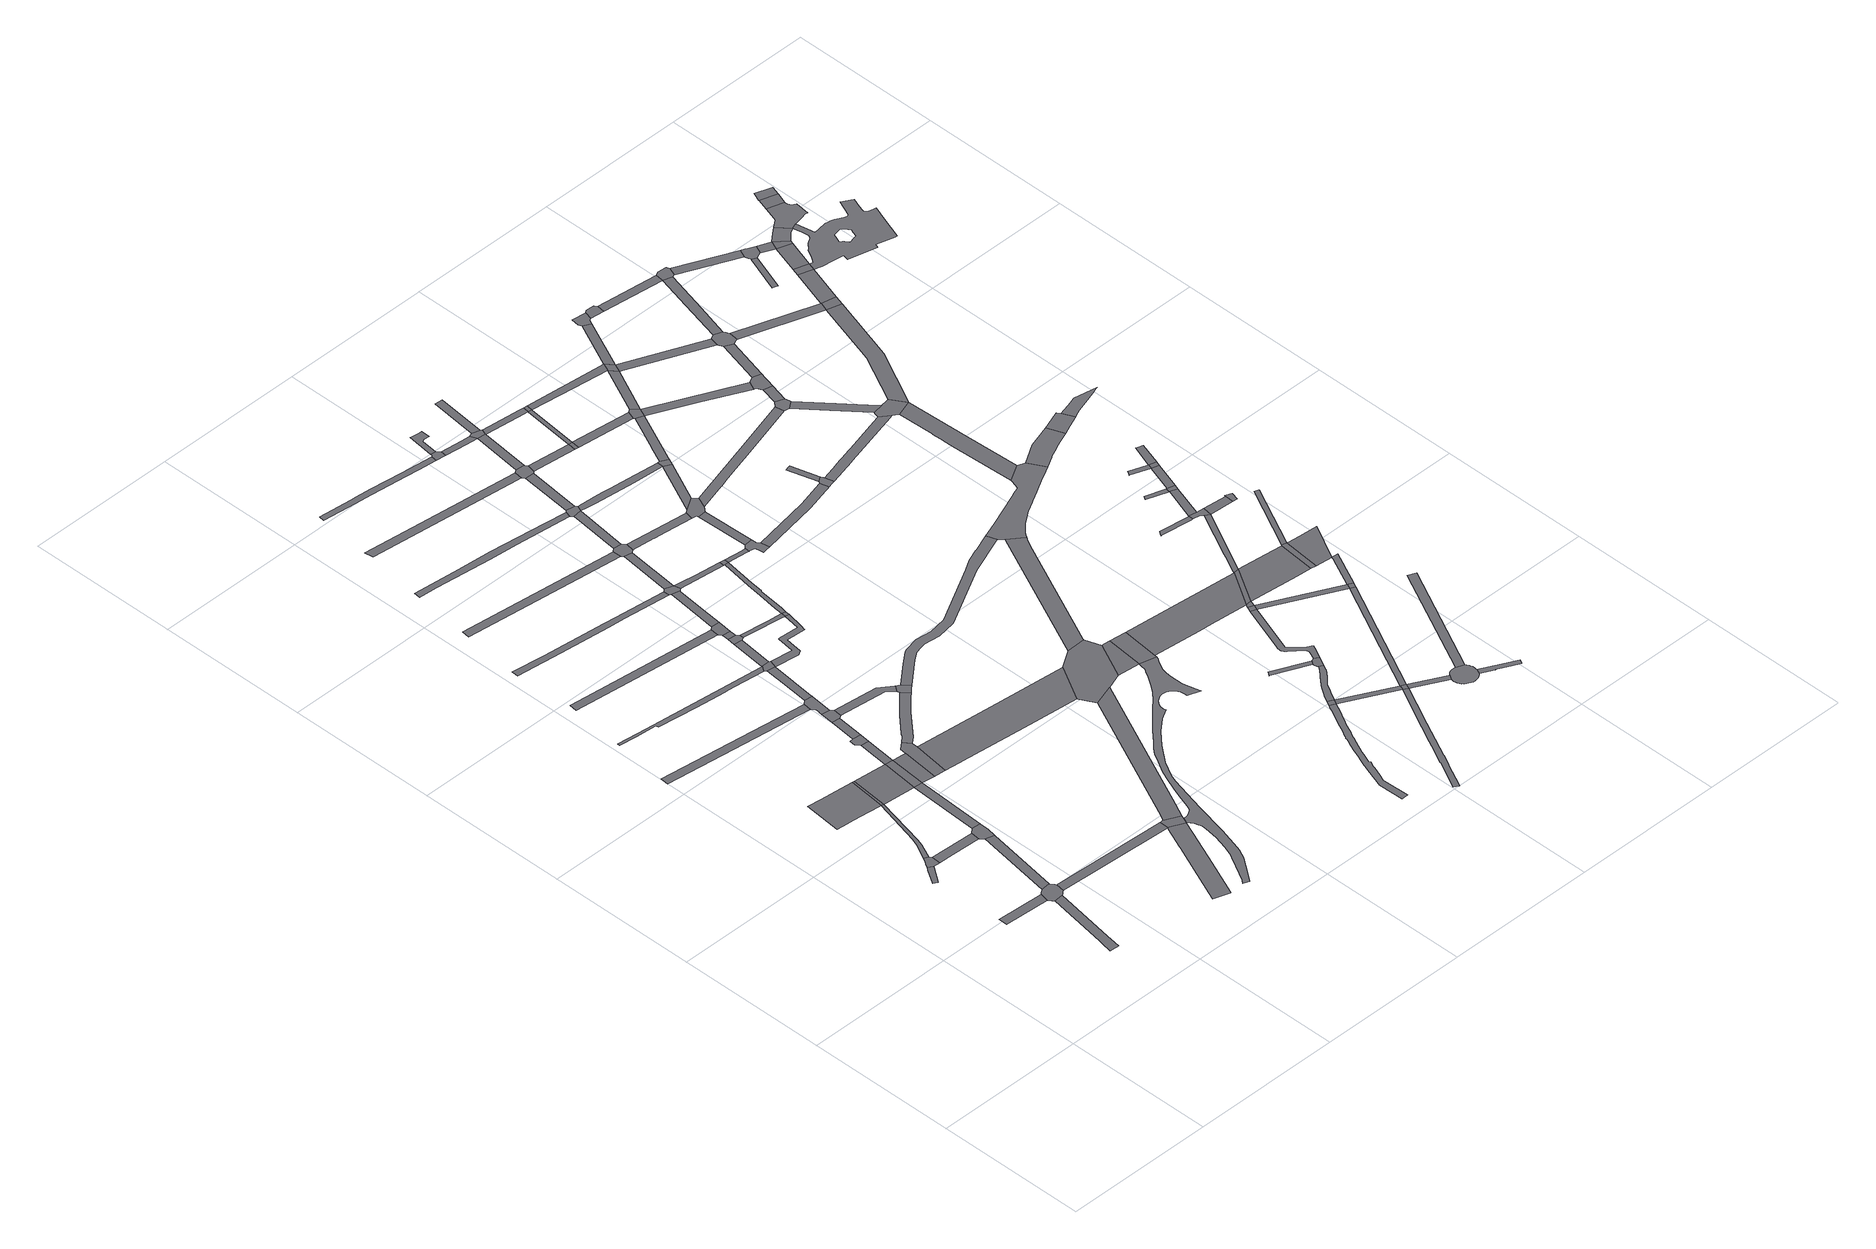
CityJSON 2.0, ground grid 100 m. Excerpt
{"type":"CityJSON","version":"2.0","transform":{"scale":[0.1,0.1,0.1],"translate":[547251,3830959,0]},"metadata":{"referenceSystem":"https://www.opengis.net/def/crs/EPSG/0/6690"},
"CityObjects":{
"road1":{"type":"Road","attributes":{"RoadStructureAttribute.sectionType":"1"},"geometry":[{"type":"MultiSurface","lod":"1","boundaries":[[[0,1,2,3]]]}]},
"road2":{"type":"Road","attributes":{"RoadStructureAttribute.sectionType":"1"},"geometry":[{"type":"MultiSurface","lod":"1","boundaries":[[[4,5,6,7,8,9,10,11]]]}]},
"road3":{"type":"Road","attributes":{"RoadStructureAttribute.sectionType":"1"},"geometry":[{"type":"MultiSurface","lod":"1","boundaries":[[[12,13,14,15,16,17,18,19]]]}]},
"road4":{"type":"Road","geometry":[{"type":"MultiSurface","lod":"1","boundaries":[[[20,21,22,23,24,4,11,25,26,27,28,29]]]}]},
"road5":{"type":"Road","geometry":[{"type":"MultiSurface","lod":"1","boundaries":[[[30,31,32,33,34,35,3,2,36,37,15,14,38,39,40,41]]]}]},
"road6":{"type":"Road","attributes":{"RoadStructureAttribute.sectionType":"1"},"geometry":[{"type":"MultiSurface","lod":"1","boundaries":[[[42,43,44,20,29,45,46,47]]]}]},
"road7":{"type":"Road","attributes":{"RoadStructureAttribute.sectionType":"1"},"geometry":[{"type":"MultiSurface","lod":"1","boundaries":[[[26,25,48,49,50,51]]]}]},
"road8":{"type":"Road","attributes":{"function":"3","RoadStructureAttribute.sectionType":"1"},"geometry":[{"type":"MultiSurface","lod":"1","boundaries":[[[52,53,54,55,56,57,58,59,42,60]]]}]},
"road9":{"type":"Road","attributes":{"RoadStructureAttribute.sectionType":"1"},"geometry":[{"type":"MultiSurface","lod":"1","boundaries":[[[61,33,32,62]]]}]},
"road10":{"type":"Road","geometry":[{"type":"MultiSurface","lod":"1","boundaries":[[[63,64,65,51,50,66,67,61,62,68,69]]]}]},
"road11":{"type":"Road","geometry":[{"type":"MultiSurface","lod":"1","boundaries":[[[60,42,47,70]]]}]},
"road12":{"type":"Road","attributes":{"RoadStructureAttribute.sectionType":"1"},"geometry":[{"type":"MultiSurface","lod":"1","boundaries":[[[71,72,73,74,75,76]]]}]},
"road13":{"type":"Road","attributes":{"function":"3","RoadStructureAttribute.sectionType":"1"},"geometry":[{"type":"MultiSurface","lod":"1","boundaries":[[[70,47,77,78,79]]]}]},
"road14":{"type":"Road","attributes":{"RoadStructureAttribute.sectionType":"1"},"geometry":[{"type":"MultiSurface","lod":"1","boundaries":[[[78,80,63,69,81]]]}]},
"road15":{"type":"Road","attributes":{"RoadStructureAttribute.sectionType":"1"},"geometry":[{"type":"MultiSurface","lod":"1","boundaries":[[[41,40,82,83,84,85,86]]]}]},
"road16":{"type":"Road","attributes":{"RoadStructureAttribute.sectionType":"1"},"geometry":[{"type":"MultiSurface","lod":"1","boundaries":[[[87,88,89,90,91,92,93,94,95,96,97,98,99,100,101,102]]]}]},
"road17":{"type":"Road","geometry":[{"type":"MultiSurface","lod":"1","boundaries":[[[79,78,81,103]]]}]},
"road18":{"type":"Road","attributes":{"function":"3","RoadStructureAttribute.sectionType":"1"},"geometry":[{"type":"MultiSurface","lod":"1","boundaries":[[[104,105,103,81,106,107,108]]]}]},
"road19":{"type":"Road","attributes":{"RoadStructureAttribute.sectionType":"1"},"geometry":[{"type":"MultiSurface","lod":"1","boundaries":[[[109,110,111,79,103,112]]]}]},
"road20":{"type":"Road","attributes":{"RoadStructureAttribute.sectionType":"1"},"geometry":[{"type":"MultiSurface","lod":"1","boundaries":[[[113,114,115,116,117]]]}]},
"road21":{"type":"Road","attributes":{"RoadStructureAttribute.sectionType":"1"},"geometry":[{"type":"MultiSurface","lod":"1","boundaries":[[[85,118,119,120,121,122,123,124,125,126,127,128,129]]]}]},
"road22":{"type":"Road","geometry":[{"type":"MultiSurface","lod":"1","boundaries":[[[130,131,132,109,112,133]]]}]},
"road23":{"type":"Road","geometry":[{"type":"MultiSurface","lod":"1","boundaries":[[[134,135,108,107,136,137,138]]]}]},
"road24":{"type":"Road","attributes":{"RoadStructureAttribute.sectionType":"1"},"geometry":[{"type":"MultiSurface","lod":"1","boundaries":[[[139,140,141,142,130,133,143]]]}]},
"road25":{"type":"Road","attributes":{"RoadStructureAttribute.sectionType":"1"},"geometry":[{"type":"MultiSurface","lod":"1","boundaries":[[[144,145,146,147,148,149,150,151,152,153]]]}]},
"road26":{"type":"Road","geometry":[{"type":"MultiSurface","lod":"1","boundaries":[[[154,139,143,155,156,157]]]}]},
"road27":{"type":"Road","geometry":[{"type":"MultiSurface","lod":"1","boundaries":[[[158,76,75,159,160,161,154,157,162]]]}]},
"road28":{"type":"Road","geometry":[{"type":"MultiSurface","lod":"1","boundaries":[[[163,164,86,85,129,165,166,167]]]}]},
"road29":{"type":"Road","attributes":{"RoadStructureAttribute.sectionType":"1"},"geometry":[{"type":"MultiSurface","lod":"1","boundaries":[[[168,169,170,171,158,162,172,173,174]]]}]},
"road30":{"type":"Road","attributes":{"RoadStructureAttribute.sectionType":"1"},"geometry":[{"type":"MultiSurface","lod":"1","boundaries":[[[175,176,177,178]]]}]},
"road31":{"type":"Road","attributes":{"RoadStructureAttribute.sectionType":"1"},"geometry":[{"type":"MultiSurface","lod":"1","boundaries":[[[179,180,181,182,183,134,138,184,185,186,187,188,189]]]}]},
"road32":{"type":"Road","geometry":[{"type":"MultiSurface","lod":"1","boundaries":[[[190,102,101,191,168,174,192]]]}]},
"road33":{"type":"Road","attributes":{"RoadStructureAttribute.sectionType":"1"},"geometry":[{"type":"MultiSurface","lod":"1","boundaries":[[[193,156,155,194,195,196]]]}]},
"road34":{"type":"Road","attributes":{"RoadStructureAttribute.sectionType":"1"},"geometry":[{"type":"MultiSurface","lod":"1","boundaries":[[[197,198,102,190,199,200]]]}]},
"road35":{"type":"Road","geometry":[{"type":"MultiSurface","lod":"1","boundaries":[[[201,197,200,202,203,204,205,206]]]}]},
"road36":{"type":"Road","attributes":{"RoadStructureAttribute.sectionType":"1"},"geometry":[{"type":"MultiSurface","lod":"1","boundaries":[[[207,208,209,210,211,212,213,214,215,216]]]}]},
"road37":{"type":"Road","attributes":{"RoadStructureAttribute.sectionType":"1"},"geometry":[{"type":"MultiSurface","lod":"1","boundaries":[[[217,201,206,218,219]]]}]},
"road38":{"type":"Road","geometry":[{"type":"MultiSurface","lod":"1","boundaries":[[[220,117,116,217,219,221]]]}]},
"road39":{"type":"Road","geometry":[{"type":"MultiSurface","lod":"1","boundaries":[[[196,195,179,189,222,223,224]]]}]},
"road40":{"type":"Road","attributes":{"function":"3","RoadStructureAttribute.sectionType":"1"},"geometry":[{"type":"MultiSurface","lod":"1","boundaries":[[[225,137,136,226,227,228,229,230]]]}]},
"road41":{"type":"Road","attributes":{"RoadStructureAttribute.sectionType":"1"},"geometry":[{"type":"MultiSurface","lod":"1","boundaries":[[[231,232,233,234,235,236,237,192,174,238,239,240,241,242,243,244,245,246,247]]]}]},
"road42":{"type":"Road","attributes":{"RoadStructureAttribute.sectionType":"1"},"geometry":[{"type":"MultiSurface","lod":"1","boundaries":[[[248,249,250,220,221,251,252,253]]]}]},
"road43":{"type":"Road","attributes":{"RoadStructureAttribute.sectionType":"1"},"geometry":[{"type":"MultiSurface","lod":"1","boundaries":[[[254,255,256,257,167,166]]]}]},
"road44":{"type":"Road","attributes":{"RoadStructureAttribute.sectionType":"1"},"geometry":[{"type":"MultiSurface","lod":"1","boundaries":[[[258,204,203,259,260,231,261]]]}]},
"road45":{"type":"Road","attributes":{"RoadStructureAttribute.sectionType":"1"},"geometry":[{"type":"MultiSurface","lod":"1","boundaries":[[[262,263,264,265,266,267]]]}]},
"road46":{"type":"Road","geometry":[{"type":"MultiSurface","lod":"1","boundaries":[[[268,269,153,152,248,253,270,271,272,273]]]}]},
"road47":{"type":"Road","attributes":{"RoadStructureAttribute.sectionType":"1"},"geometry":[{"type":"MultiSurface","lod":"1","boundaries":[[[274,275,276,277,278,279,280,281,282,283,284,285]]]}]},
"road48":{"type":"Road","attributes":{"RoadStructureAttribute.sectionType":"1"},"geometry":[{"type":"MultiSurface","lod":"1","boundaries":[[[286,287,288,289,290,291,292,293,294,295,296,297,298,299,300,301,302,303,304,305,306,307,308,309,310,311,312,313,314,315,316,317,318,319,320,321,322,323,324,325,326,327,328,329,330,331,332,333,334,335,336,337,338,339,340,341,342,343,344,345,346,347,348,349,350,351,352,353,354,355,356,357,358,359,360,361,362,363,364]]]}]},
"road49":{"type":"Road","attributes":{"RoadStructureAttribute.sectionType":"1"},"geometry":[{"type":"MultiSurface","lod":"1","boundaries":[[[365,268,273,366]]]}]},
"road50":{"type":"Road","geometry":[{"type":"MultiSurface","lod":"1","boundaries":[[[261,231,247,367]]]}]},
"road51":{"type":"Road","geometry":[{"type":"MultiSurface","lod":"1","boundaries":[[[368,178,177,365,366,369,370,371]]]}]},
"road52":{"type":"Road","attributes":{"RoadStructureAttribute.sectionType":"1"},"geometry":[{"type":"MultiSurface","lod":"1","boundaries":[[[372,373,374,273,272,375,376]]]}]},
"road53":{"type":"Road","attributes":{"RoadStructureAttribute.sectionType":"1"},"geometry":[{"type":"MultiSurface","lod":"1","boundaries":[[[377,378,379,380,381,382,383,384,385,261,367]]]}]},
"road54":{"type":"Road","attributes":{"RoadStructureAttribute.sectionType":"1"},"geometry":[{"type":"MultiSurface","lod":"1","boundaries":[[[386,387,368,371]]]}]},
"road55":{"type":"Road","geometry":[{"type":"MultiSurface","lod":"1","boundaries":[[[388,216,215,387,386,389,390]]]}]},
"road56":{"type":"Road","geometry":[{"type":"MultiSurface","lod":"1","boundaries":[[[376,375,382,381,391]]]}]},
"road57":{"type":"Road","geometry":[{"type":"MultiSurface","lod":"1","boundaries":[[[392,393,394,395,285,284,396,397,398,399,400]]]}]},
"road58":{"type":"Road","attributes":{"RoadStructureAttribute.sectionType":"1"},"geometry":[{"type":"MultiSurface","lod":"1","boundaries":[[[401,370,369,402,403,404,405,406,407]]]}]},
"road59":{"type":"Road","attributes":{"RoadStructureAttribute.sectionType":"1"},"geometry":[{"type":"MultiSurface","lod":"1","boundaries":[[[408,388,390,409]]]}]},
"road60":{"type":"Road","attributes":{"RoadStructureAttribute.sectionType":"1"},"geometry":[{"type":"MultiSurface","lod":"1","boundaries":[[[410,391,381,411,412,413]]]}]},
"road61":{"type":"Road","geometry":[{"type":"MultiSurface","lod":"1","boundaries":[[[414,415,416,230,229,256,255,417,418]]]}]},
"road62":{"type":"Road","geometry":[{"type":"MultiSurface","lod":"1","boundaries":[[[419,420,421,422,423,424,425,426,427,428,429,392,400]]]}]},
"road63":{"type":"Road","geometry":[{"type":"MultiSurface","lod":"1","boundaries":[[[430,267,266,408,409,431,432,433]]]}]},
"road64":{"type":"Road","attributes":{"RoadStructureAttribute.sectionType":"1"},"geometry":[{"type":"MultiSurface","lod":"1","boundaries":[[[434,397,396,435,436,437]]]}]},
"road65":{"type":"Road","geometry":[{"type":"MultiSurface","lod":"1","boundaries":[[[438,439,440,441,442,413,412,443,444,445,446,447,448,449,450]]]}]},
"road66":{"type":"Road","attributes":{"RoadStructureAttribute.sectionType":"1"},"geometry":[{"type":"MultiSurface","lod":"1","boundaries":[[[451,452,453,454,455,456,457,458,459,460,461,224,223,462,463,464,465,466,467,468,469,470]]]}]},
"road67":{"type":"Road","attributes":{"RoadStructureAttribute.sectionType":"1"},"geometry":[{"type":"MultiSurface","lod":"1","boundaries":[[[471,472,473,474,475,476,477,478,479,480,481,482,483,484,485,486,487,488,489,490,491,492,493,494,495,496,497,498,499,500,501,502,503,504,505,506,507,508,509,510,511,512,513,514,515,516,517,518,519,520,521,522,523,524,525,526]]]}]},
"road68":{"type":"Road","attributes":{"RoadStructureAttribute.sectionType":"1"},"geometry":[{"type":"MultiSurface","lod":"1","boundaries":[[[436,430,433,527,528]]]}]},
"road69":{"type":"Road","attributes":{"RoadStructureAttribute.sectionType":"1"},"geometry":[{"type":"MultiSurface","lod":"1","boundaries":[[[529,530,441,440]]]}]},
"road70":{"type":"Road","attributes":{"function":"3","RoadStructureAttribute.sectionType":"1"},"geometry":[{"type":"MultiSurface","lod":"1","boundaries":[[[418,417,286,531]]]}]},
"road71":{"type":"Road","attributes":{"RoadStructureAttribute.sectionType":"1"},"geometry":[{"type":"MultiSurface","lod":"1","boundaries":[[[532,533,534,535,536,537,538,389,386,539,540,541,542,543,544,545]]]}]},
"road72":{"type":"Road","geometry":[{"type":"MultiSurface","lod":"1","boundaries":[[[546,437,436,528,547,548]]]}]},
"road73":{"type":"Road","geometry":[{"type":"MultiSurface","lod":"1","boundaries":[[[549,550,407,406,551,530,529,552,553,554,555]]]}]},
"road74":{"type":"Road","attributes":{"RoadStructureAttribute.sectionType":"1"},"geometry":[{"type":"MultiSurface","lod":"1","boundaries":[[[432,431,556,557]]]}]},
"road75":{"type":"Road","attributes":{"RoadStructureAttribute.sectionType":"1"},"geometry":[{"type":"MultiSurface","lod":"1","boundaries":[[[558,546,548,559]]]}]},
"road76":{"type":"Road","geometry":[{"type":"MultiSurface","lod":"1","boundaries":[[[531,286,364,560,561]]]}]},
"road77":{"type":"Road","attributes":{"RoadStructureAttribute.sectionType":"1"},"geometry":[{"type":"MultiSurface","lod":"1","boundaries":[[[544,562,550,549,563]]]}]},
"road78":{"type":"Road","geometry":[{"type":"MultiSurface","lod":"1","boundaries":[[[557,556,564,565]]]}]},
"road79":{"type":"Road","attributes":{"RoadStructureAttribute.sectionType":"1"},"geometry":[{"type":"MultiSurface","lod":"1","boundaries":[[[566,567,547,528,568,569,570,571,572]]]}]},
"road80":{"type":"Road","attributes":{"RoadStructureAttribute.sectionType":"1"},"geometry":[{"type":"MultiSurface","lod":"1","boundaries":[[[573,574,575,576,577,578,579,580,581,582,583,584,585,586,587,588,589,590,591,592,593]]]}]},
"road81":{"type":"Road","geometry":[{"type":"MultiSurface","lod":"1","boundaries":[[[594,595,471,526,596]]]}]},
"road82":{"type":"Road","attributes":{"RoadStructureAttribute.sectionType":"1"},"geometry":[{"type":"MultiSurface","lod":"1","boundaries":[[[597,598,450,449,599,600,601,602]]]}]},
"road83":{"type":"Road","attributes":{"RoadStructureAttribute.sectionType":"1"},"geometry":[{"type":"MultiSurface","lod":"1","boundaries":[[[571,557,565,603]]]}]},
"road84":{"type":"Road","geometry":[{"type":"MultiSurface","lod":"1","boundaries":[[[545,544,563,604,605]]]}]},
"road85":{"type":"Road","attributes":{"RoadStructureAttribute.sectionType":"1"},"geometry":[{"type":"MultiSurface","lod":"1","boundaries":[[[606,607,608,415,414,609,610,611,612,613]]]}]},
"road86":{"type":"Road","attributes":{"RoadStructureAttribute.sectionType":"1"},"geometry":[{"type":"MultiSurface","lod":"1","boundaries":[[[614,615,616,617,618,619,620,621,622,594,596,623,624,625,626,627,628,629,630]]]}]},
"road87":{"type":"Road","geometry":[{"type":"MultiSurface","lod":"1","boundaries":[[[572,571,603,631]]]}]},
"road88":{"type":"Road","attributes":{"RoadStructureAttribute.sectionType":"1"},"geometry":[{"type":"MultiSurface","lod":"1","boundaries":[[[632,633,634,635,636,637]]]}]},
"road89":{"type":"Road","attributes":{"RoadStructureAttribute.sectionType":"1"},"geometry":[{"type":"MultiSurface","lod":"1","boundaries":[[[596,526,573,638]]]}]},
"road90":{"type":"Road","attributes":{"RoadStructureAttribute.sectionType":"1"},"geometry":[{"type":"MultiSurface","lod":"1","boundaries":[[[639,565,564,640,641]]]}]},
"road91":{"type":"Road","attributes":{"RoadStructureAttribute.sectionType":"1"},"geometry":[{"type":"MultiSurface","lod":"1","boundaries":[[[642,643,644,605,604,645,646]]]}]},
"road92":{"type":"Road","geometry":[{"type":"MultiSurface","lod":"1","boundaries":[[[647,648,649,637,636,650,651,614,630,652,653]]]}]},
"road93":{"type":"Road","geometry":[{"type":"MultiSurface","lod":"1","boundaries":[[[638,573,593,654]]]}]},
"road94":{"type":"Road","attributes":{"function":"3","RoadStructureAttribute.sectionType":"1"},"geometry":[{"type":"MultiSurface","lod":"1","boundaries":[[[655,656,561,560,657,658,659,660]]]}]},
"road95":{"type":"Road","attributes":{"RoadStructureAttribute.sectionType":"1"},"geometry":[{"type":"MultiSurface","lod":"1","boundaries":[[[661,662,555,554,663,664,665,666,667,668]]]}]},
"road96":{"type":"Road","geometry":[{"type":"MultiSurface","lod":"1","boundaries":[[[669,670,671,597,602,672,673,674]]]}]},
"road97":{"type":"Road","geometry":[{"type":"MultiSurface","lod":"1","boundaries":[[[675,676,677,678,671,670]]]}]},
"road98":{"type":"Road","attributes":{"RoadStructureAttribute.sectionType":"1"},"geometry":[{"type":"MultiSurface","lod":"1","boundaries":[[[679,680,681,682,683,684,685,686,687,688,689,690,691,692,693,647,653,694,695,696,697,698,699,700]]]}]},
"road99":{"type":"Road","geometry":[{"type":"MultiSurface","lod":"1","boundaries":[[[701,641,640,642,646,702]]]}]},
"road100":{"type":"Road","attributes":{"RoadStructureAttribute.sectionType":"1"},"geometry":[{"type":"MultiSurface","lod":"1","boundaries":[[[703,631,603,704,705,706]]]}]},
"road101":{"type":"Road","attributes":{"RoadStructureAttribute.sectionType":"1"},"geometry":[{"type":"MultiSurface","lod":"1","boundaries":[[[707,654,593,708,709]]]}]},
"road102":{"type":"Road","geometry":[{"type":"MultiSurface","lod":"1","boundaries":[[[710,679,700,711]]]}]},
"road103":{"type":"Road","attributes":{"RoadStructureAttribute.sectionType":"1"},"geometry":[{"type":"MultiSurface","lod":"1","boundaries":[[[705,701,702,712]]]}]},
"road104":{"type":"Road","attributes":{"RoadStructureAttribute.sectionType":"1"},"geometry":[{"type":"MultiSurface","lod":"1","boundaries":[[[713,714,659,710,711]]]}]},
"road105":{"type":"Road","geometry":[{"type":"MultiSurface","lod":"1","boundaries":[[[715,716,717,718,719,720,721,709,708,722,723,724,725,726,727,728,729,730,731,732,733,734,735,736,737,738,739,740,741,742,743,744,745,746,747,748,749]]]}]},
"road106":{"type":"Road","attributes":{"RoadStructureAttribute.sectionType":"1"},"geometry":[{"type":"MultiSurface","lod":"1","boundaries":[[[750,751,638,654,752]]]}]},
"road107":{"type":"Road","geometry":[{"type":"MultiSurface","lod":"1","boundaries":[[[753,660,659,714]]]}]},
"road108":{"type":"Road","attributes":{"RoadStructureAttribute.sectionType":"1"},"geometry":[{"type":"MultiSurface","lod":"1","boundaries":[[[754,702,646,755,756,757]]]}]},
"road109":{"type":"Road","geometry":[{"type":"MultiSurface","lod":"1","boundaries":[[[706,705,712,758]]]}]},
"road110":{"type":"Road","geometry":[{"type":"MultiSurface","lod":"1","boundaries":[[[759,760,761,762,763,764,765,766,767,768,769,451,470,770,606,613,771,772,773,774,775,776,777,778,779,780,781,782,783,784,785,786,787]]]}]},
"road111":{"type":"Road","attributes":{"RoadStructureAttribute.sectionType":"1"},"geometry":[{"type":"MultiSurface","lod":"1","boundaries":[[[788,789,790,791,792,793,794,795,674,673,796,797,798,799,800,801,802]]]}]},
"road112":{"type":"Road","attributes":{"RoadStructureAttribute.sectionType":"1"},"geometry":[{"type":"MultiSurface","lod":"1","boundaries":[[[803,804,805,740,739,806,807,808,809,810,811,812,813,814,815]]]}]},
"road113":{"type":"Road","attributes":{"RoadStructureAttribute.sectionType":"1"},"geometry":[{"type":"MultiSurface","lod":"1","boundaries":[[[711,700,750,816]]]}]},
"road114":{"type":"Road","attributes":{"RoadStructureAttribute.sectionType":"1"},"geometry":[{"type":"MultiSurface","lod":"1","boundaries":[[[817,706,758,818]]]}]},
"road115":{"type":"Road","attributes":{"RoadStructureAttribute.sectionType":"1"},"geometry":[{"type":"MultiSurface","lod":"1","boundaries":[[[819,820,753,714,821,822,823]]]}]},
"road116":{"type":"Road","geometry":[{"type":"MultiSurface","lod":"1","boundaries":[[[824,661,668,825,826,827,828,829]]]}]},
"road117":{"type":"Road","attributes":{"RoadStructureAttribute.sectionType":"1"},"geometry":[{"type":"MultiSurface","lod":"1","boundaries":[[[830,824,829,831]]]}]},
"road118":{"type":"Road","attributes":{"RoadStructureAttribute.sectionType":"1"},"geometry":[{"type":"MultiSurface","lod":"1","boundaries":[[[758,712,832,833]]]}]},
"road119":{"type":"Road","attributes":{"RoadStructureAttribute.sectionType":"1"},"geometry":[{"type":"MultiSurface","lod":"1","boundaries":[[[834,749,748,835]]]}]},
"road120":{"type":"Road","attributes":{"RoadStructureAttribute.sectionType":"1"},"geometry":[{"type":"MultiSurface","lod":"1","boundaries":[[[836,837,838,839,840,660,753,841]]]}]},
"road121":{"type":"Road","geometry":[{"type":"MultiSurface","lod":"1","boundaries":[[[842,757,756,843,830,831,844,845,846]]]}]},
"road122":{"type":"Road","geometry":[{"type":"MultiSurface","lod":"1","boundaries":[[[847,848,849,850,851,852,853]]]}]},
"road123":{"type":"Road","geometry":[{"type":"MultiSurface","lod":"1","boundaries":[[[816,750,752,854]]]}]},
"road124":{"type":"Road","geometry":[{"type":"MultiSurface","lod":"1","boundaries":[[[855,856,817,818,857,858,859]]]}]},
"road125":{"type":"Road","attributes":{"RoadStructureAttribute.sectionType":"1"},"geometry":[{"type":"MultiSurface","lod":"1","boundaries":[[[860,861,826,825,862,863,864]]]}]},
"road126":{"type":"Road","attributes":{"RoadStructureAttribute.sectionType":"1"},"geometry":[{"type":"MultiSurface","lod":"1","boundaries":[[[865,866,867,868,869,870,871,872,873,761,760]]]}]},
"road127":{"type":"Road","geometry":[{"type":"MultiSurface","lod":"1","boundaries":[[[874,823,822,875,876]]]}]},
"road128":{"type":"Road","attributes":{"RoadStructureAttribute.sectionType":"1"},"geometry":[{"type":"MultiSurface","lod":"1","boundaries":[[[877,878,816,854,879,880,881]]]}]},
"road129":{"type":"Road","geometry":[{"type":"MultiSurface","lod":"1","boundaries":[[[882,859,858,883,884,885]]]}]},
"road130":{"type":"Road","attributes":{"RoadStructureAttribute.sectionType":"1"},"geometry":[{"type":"MultiSurface","lod":"1","boundaries":[[[886,842,846,887]]]}]},
"road131":{"type":"Road","geometry":[{"type":"MultiSurface","lod":"1","boundaries":[[[888,889,853,852,890,836,841,891,892]]]}]},
"road132":{"type":"Road","geometry":[{"type":"MultiSurface","lod":"1","boundaries":[[[893,894,864,863,895,788,802,896,868,867]]]}]},
"road133":{"type":"Road","geometry":[{"type":"MultiSurface","lod":"1","boundaries":[[[897,898,899,900,901,902]]]}]},
"road134":{"type":"Road","attributes":{"RoadStructureAttribute.sectionType":"1"},"geometry":[{"type":"MultiSurface","lod":"1","boundaries":[[[903,888,892,904]]]}]},
"road135":{"type":"Road","geometry":[{"type":"MultiSurface","lod":"1","boundaries":[[[905,906,907,876,875,908,909]]]}]},
"road136":{"type":"Road","geometry":[{"type":"MultiSurface","lod":"1","boundaries":[[[910,833,832,886,887,911,912,913,914,915,916,917]]]}]},
"road137":{"type":"Road","attributes":{"RoadStructureAttribute.sectionType":"1"},"geometry":[{"type":"MultiSurface","lod":"1","boundaries":[[[918,919,920,787,786,921,922,923,924,925,926,927]]]}]},
"road138":{"type":"Road","attributes":{"RoadStructureAttribute.sectionType":"1"},"geometry":[{"type":"MultiSurface","lod":"1","boundaries":[[[891,841,928,929]]]}]},
"road139":{"type":"Road","geometry":[{"type":"MultiSurface","lod":"1","boundaries":[[[930,931,902,901,903,904,932]]]}]},
"road140":{"type":"Road","attributes":{"RoadStructureAttribute.sectionType":"1"},"geometry":[{"type":"MultiSurface","lod":"1","boundaries":[[[933,874,876,934,935]]]}]},
"road141":{"type":"Road","geometry":[{"type":"MultiSurface","lod":"1","boundaries":[[[936,937,938,939,940,941]]]}]},
"road142":{"type":"Road","attributes":{"RoadStructureAttribute.sectionType":"1"},"geometry":[{"type":"MultiSurface","lod":"1","boundaries":[[[940,930,932,942]]]}]},
"road143":{"type":"Road","attributes":{"RoadStructureAttribute.sectionType":"1"},"geometry":[{"type":"MultiSurface","lod":"1","boundaries":[[[884,883,943,944]]]}]},
"road144":{"type":"Road","geometry":[{"type":"MultiSurface","lod":"1","boundaries":[[[945,929,928,946,947]]]}]},
"road145":{"type":"Road","geometry":[{"type":"MultiSurface","lod":"1","boundaries":[[[941,940,942,948]]]}]},
"road146":{"type":"Road","attributes":{"RoadStructureAttribute.sectionType":"1"},"geometry":[{"type":"MultiSurface","lod":"1","boundaries":[[[943,949,910,917,950,951]]]}]},
"road147":{"type":"Road","attributes":{"RoadStructureAttribute.sectionType":"1"},"geometry":[{"type":"MultiSurface","lod":"1","boundaries":[[[952,953,954,955,956,941,948]]]}]},
"road148":{"type":"Road","geometry":[{"type":"MultiSurface","lod":"1","boundaries":[[[957,958,959,918,927,960,961,962,963]]]}]},
"road149":{"type":"Road","attributes":{"RoadStructureAttribute.sectionType":"1"},"geometry":[{"type":"MultiSurface","lod":"1","boundaries":[[[964,965,893,867,966,967]]]}]},
"road150":{"type":"Road","attributes":{"RoadStructureAttribute.sectionType":"1"},"geometry":[{"type":"MultiSurface","lod":"1","boundaries":[[[914,913,964,968]]]}]},
"road151":{"type":"Road","geometry":[{"type":"MultiSurface","lod":"1","boundaries":[[[969,944,943,951,970,971,972]]]}]},
"road152":{"type":"Road","attributes":{"RoadStructureAttribute.sectionType":"1"},"geometry":[{"type":"MultiSurface","lod":"1","boundaries":[[[973,974,975,976,963,962,977,978,979,980,981,982,983,984]]]}]},
"road153":{"type":"Road","attributes":{"RoadStructureAttribute.sectionType":"1"},"geometry":[{"type":"MultiSurface","lod":"1","boundaries":[[[971,970,985,986]]]}]},
"road154":{"type":"Road","geometry":[{"type":"MultiSurface","lod":"1","boundaries":[[[968,964,967,987]]]}]},
"road155":{"type":"Road","attributes":{"RoadStructureAttribute.sectionType":"1"},"geometry":[{"type":"MultiSurface","lod":"1","boundaries":[[[988,989,990,991,992]]]}]},
"road156":{"type":"Road","attributes":{"RoadStructureAttribute.sectionType":"1"},"geometry":[{"type":"MultiSurface","lod":"1","boundaries":[[[993,994,968,987,995]]]}]},
"road157":{"type":"Road","geometry":[{"type":"MultiSurface","lod":"1","boundaries":[[[996,997,986,985,998,999,988,992,1000,1001,1002,1003]]]}]},
"road158":{"type":"Road","attributes":{"RoadStructureAttribute.sectionType":"1"},"geometry":[{"type":"MultiSurface","lod":"1","boundaries":[[[1004,993,995,1005]]]}]},
"road159":{"type":"Road","attributes":{"RoadStructureAttribute.sectionType":"1"},"geometry":[{"type":"MultiSurface","lod":"1","boundaries":[[[1003,1002,1006,1007]]]}]},
"road160":{"type":"Road","attributes":{"RoadStructureAttribute.sectionType":"1"},"geometry":[{"type":"MultiSurface","lod":"1","boundaries":[[[1006,1004,1005,1008]]]}]},
"road161":{"type":"Road","geometry":[{"type":"MultiSurface","lod":"1","boundaries":[[[1007,1006,1008,1009]]]}]},
"road162":{"type":"Road","attributes":{"RoadStructureAttribute.sectionType":"1"},"geometry":[{"type":"MultiSurface","lod":"1","boundaries":[[[1010,1011,1012,1007,1009,1013,1014]]]}]},
"road163":{"type":"Road","attributes":{"RoadStructureAttribute.sectionType":"1"},"geometry":[{"type":"MultiSurface","lod":"1","boundaries":[[[1015,1016,1017,1018,1019,1020,1021,1022,1023,1024,1025,1026,1014,1027,1028,1029,1030,1031,1032,1033,1034,1035,1036,995,1037,1038,1039,1040,1041,1042,1043,1044,1045,1046,1047,1048,1049,1050,1051,1052,1053,1054,1055,1056,1057,1058,1059,1060,1061],[1062,1063,1064,1065,1066,1067,1068,1069,1070,1071,1072,1073,1074,1075]]]}]},
"road164":{"type":"Road","geometry":[{"type":"MultiSurface","lod":"1","boundaries":[[[1076,1077,1078,1010,1014,1026,1079,1080,1081,1082,1083,1084,1085,1086,1087,1088,1089,1090,1091,1092,1093,1094,1095]]]}]},
"road165":{"type":"Road","attributes":{"RoadStructureAttribute.sectionType":"1"},"geometry":[{"type":"MultiSurface","lod":"1","boundaries":[[[1096,1076,1095,1097]]]}]},
"road166":{"type":"Road","geometry":[{"type":"MultiSurface","lod":"1","boundaries":[[[1098,1099,1096,1097,1100]]]}]}
},
"vertices":[
[465,1023,0],[461,964,0],[765,947,0],[776,1007,0],
[499,1613,0],[492,1603,0],[486,1594,0],[425,1499,0],[452,1480,0],[524,1581,0],[527,1587,0],[531,1592,0],
[777,470,0],[782,502,0],[852,918,0],[790,912,0],[720,501,0],[715,470,0],[704,402,0],[766,399,0],
[540,1681,0],[533,1668,0],[530,1663,0],[524,1653,0],[507,1627,0],[575,1590,0],[577,1652,0],[574,1658,0],[570,1663,0],[567,1668,0],
[888,1012,0],[879,1024,0],[871,1036,0],[809,1030,0],[798,1022,0],[789,1016,0],[772,937,0],[781,924,0],[863,926,0],[871,932,0],[884,942,0],[895,1001,0],
[696,2158,0],[612,1833,0],[595,1788,0],[612,1766,0],[629,1813,0],[711,2156,0],
[676,1586,0],[678,1586,0],[868,1578,0],[876,1638,0],
[573,2423,0],[498,2430,0],[405,2440,0],[380,2191,0],[459,2183,0],[472,2182,0],[550,2174,0],[683,2160,0],[721,2408,0],
[894,1551,0],[951,1535,0],
[905,1665,0],[895,1655,0],[887,1648,0],[878,1568,0],[883,1563,0],[962,1601,0],[965,1662,0],
[736,2407,0],
[723,3092,0],[722,3092,0],[7,3180,0],[2,3125,0],[998,3004,0],[1006,3057,0],
[726,2154,0],[931,2135,0],[957,2385,0],
[931,2134,0],[990,2130,0],
[1191,926,0],[1192,926,0],[1664,902,0],[1665,902,0],[1668,963,0],
[1061,3446,0],[785,3475,0],[540,3502,0],[250,3534,0],[50,3556,0],[49,3541,0],[163,3526,0],[303,3512,0],[310,3495,0],[573,3462,0],[726,3444,0],[778,3440,0],[801,3437,0],[908,3426,0],[1049,3410,0],[1070,3445,0],
[1011,2379,0],
[1083,2372,0],[1024,2378,0],[1000,2129,0],[1076,2121,0],[1102,2370,0],
[978,2592,0],[965,2465,0],[965,2464,0],[1032,2586,0],
[158,3963,0],[97,3970,0],[92,3918,0],[1089,3805,0],[1095,3859,0],
[1661,893,0],[1595,739,0],[1595,738,0],[1498,509,0],[1484,477,0],[1411,304,0],[1517,269,0],[1518,270,0],[1606,478,0],[1619,510,0],[1729,773,0],[1766,858,0],
[985,2660,0],[961,2659,0],[956,2619,0],[1039,2654,0],
[1151,2449,0],[1107,2411,0],[1153,2113,0],[1184,2362,0],[1187,2401,0],
[1005,2841,0],[1004,2837,0],[1002,2813,0],[986,2667,0],[1058,2833,0],
[804,4310,0],[722,4319,0],[301,4367,0],[77,4397,0],[72,4350,0],[379,4315,0],[717,4279,0],[830,4267,0],[1145,4233,0],[1140,4270,0],
[1014,2928,0],[1079,2848,0],[1086,2904,0],[1069,2922,0],
[1031,3077,0],[1020,2977,0],[1017,2953,0],[1017,2951,0],[1085,3073,0],
[1688,962,0],[1679,962,0],[1774,878,0],[1791,915,0],[1691,962,0],
[1065,3400,0],[1047,3228,0],[1047,3226,0],[1038,3147,0],[1085,3078,0],[1085,3080,0],[1120,3393,0],
[126,4827,0],[120,4773,0],[1189,4651,0],[1187,4707,0],
[1446,2751,0],[1309,2616,0],[1205,2505,0],[1201,2501,0],[1191,2484,0],[1208,2419,0],[1231,2437,0],[1258,2467,0],[1368,2589,0],[1453,2675,0],[1487,2705,0],
[1125,3448,0],[1055,3406,0],[1136,3441,0],
[1382,2871,0],[1390,2813,0],[1441,2770,0],[1468,2809,0],
[1097,3684,0],[1071,3450,0],[1150,3676,0],[1150,3678,0],
[1103,3738,0],[1163,3685,0],[1173,3691,0],[1173,3716,0],[1166,3723,0],[1156,3732,0],
[1101,5142,0],[718,5189,0],[486,5209,0],[172,5243,0],[168,5199,0],[297,5189,0],[669,5146,0],[861,5125,0],[1232,5084,0],[1244,5124,0],
[1108,3784,0],[1158,3748,0],[1161,3778,0],
[1117,3877,0],[1171,3872,0],
[1508,2724,0],[1533,2745,0],[1493,2792,0],
[1714,2307,0],[1258,2102,0],[1275,2100,0],[1717,2055,0],[2088,2017,0],[2223,2256,0],
[1461,3649,0],[1442,3536,0],[1310,3542,0],[1302,3542,0],[1301,3537,0],[1284,3425,0],[1283,3422,0],[1284,3370,0],[1311,3387,0],[1312,3392,0],[1316,3420,0],[1328,3502,0],[1453,3496,0],[1458,3496,0],[1458,3498,0],[1465,3531,0],[1487,3644,0],
[1155,4227,0],[1155,4225,0],[1126,3973,0],[1182,3973,0],[1207,4209,0],[1208,4212,0],
[1836,1011,0],[2285,1956,0],[2144,1910,0],[1727,1033,0],
[1371,3690,0],[1243,3682,0],[1431,3653,0],[1466,3679,0],
[563,5638,0],[222,5677,0],[233,5619,0],[1252,5505,0],[1276,5502,0],[1284,5557,0],
[1162,4287,0],[1148,4276,0],[1220,4221,0],[1223,4223,0],[1228,4226,0],[1214,4266,0],
[848,6003,0],[630,6030,0],[527,6039,0],[490,6043,0],[266,6067,0],[261,6029,0],[486,6003,0],[603,5990,0],[843,5963,0],[936,5953,0],[1054,5940,0],[1058,5977,0],
[2538,1978,0],[2533,1943,0],[2531,1930,0],[2526,1915,0],[2521,1908,0],[2496,1865,0],[2459,1812,0],[2420,1757,0],[2378,1711,0],[2328,1666,0],[2269,1610,0],[2190,1532,0],[2128,1462,0],[2088,1424,0],[2056,1386,0],[2027,1331,0],[1980,1248,0],[1956,1190,0],[1924,1110,0],[1900,1042,0],[1870,952,0],[1858,919,0],[1836,906,0],[1809,893,0],[1785,892,0],[1769,857,0],[1794,818,0],[1802,796,0],[1807,776,0],[1805,741,0],[1793,653,0],[1767,563,0],[1749,511,0],[1747,505,0],[1733,475,0],[1666,352,0],[1639,301,0],[1619,279,0],[1659,262,0],[1735,368,0],[1776,423,0],[1807,488,0],[1814,512,0],[1858,669,0],[1909,894,0],[1942,1022,0],[1974,1145,0],[1991,1195,0],[2047,1293,0],[2136,1409,0],[2215,1495,0],[2299,1563,0],[2344,1589,0],[2369,1601,0],[2361,1616,0],[2363,1644,0],[2376,1669,0],[2391,1686,0],[2423,1704,0],[2448,1710,0],[2475,1707,0],[2500,1694,0],[2518,1675,0],[2531,1651,0],[2536,1623,0],[2535,1604,0],[2616,1573,0],[2606,1606,0],[2596,1649,0],[2588,1696,0],[2585,1738,0],[2585,1781,0],[2589,1823,0],[2599,1853,0],[2611,1881,0],[2623,1901,0],[2628,1914,0],[2643,1934,0],[2647,1949,0],
[1201,4636,0],[1252,4624,0],
[1492,3674,0],
[1210,4725,0],[1273,4641,0],[1281,4696,0],[1264,4718,0],
[1362,4245,0],[1275,4258,0],[1227,4264,0],[1530,4192,0],[1534,4225,0],
[1500,3714,0],[1519,3892,0],[1523,3896,0],[1533,3977,0],[1565,4190,0],[1540,4187,0],[1505,3977,0],[1489,3871,0],[1470,3734,0],
[1306,5074,0],[1249,5066,0],
[1255,5133,0],[1324,5112,0],[1311,5125,0],
[1569,4221,0],
[1069,5997,0],[1068,5984,0],[1064,5982,0],[1059,5978,0],[1121,5932,0],[1125,5970,0],[1124,5971,0],[1106,5989,0],[1103,5992,0],
[1691,4649,0],[1423,4624,0],[1424,4624,0],[1510,4615,0],[1511,4614,0],[1691,4594,0],[1703,4648,0],
[1292,5482,0],[1352,5482,0],
[1695,4206,0],[1696,4176,0],[1713,4175,0],[1715,4206,0],
[2468,2337,0],[2343,2332,0],[2256,2277,0],[2387,1992,0],[2507,2233,0],
[1117,6105,0],[1120,6106,0],[1137,6112,0],[1139,6112,0],[1146,6111,0],[1172,6108,0],[1171,6110,0],[1171,6168,0],[1150,6170,0],[1109,6175,0],[1093,6177,0],
[1306,5572,0],[1365,5492,0],[1377,5546,0],[1362,5565,0],
[1270,5955,0],[1267,5915,0],[1345,5906,0],[1326,5949,0],
[1801,4186,0],[1793,4193,0],[1792,4230,0],[1737,4228,0],[1721,4213,0],[1728,4175,0],[1733,4174,0],[1754,4168,0],[1761,4123,0],[1763,4110,0],[1787,4114,0],[1821,4120,0],[1810,4178,0],
[2716,3334,0],[2594,3288,0],[2591,3287,0],[2508,3255,0],[2437,3215,0],[2052,3007,0],[1934,2986,0],[1827,3000,0],[1724,2976,0],[1708,2965,0],[1632,2906,0],[1700,2885,0],[1708,2891,0],[1752,2921,0],[1800,2932,0],[1833,2939,0],[1938,2926,0],[2067,2948,0],[2474,3166,0],[2741,3268,0],
[3021,987,0],[3014,973,0],[3001,946,0],[2970,886,0],[2949,844,0],[2948,843,0],[2945,836,0],[2929,804,0],[2910,766,0],[2899,746,0],[2897,742,0],[2892,733,0],[2889,727,0],[2887,721,0],[2881,703,0],[2864,664,0],[2846,621,0],[2830,580,0],[2817,548,0],[2807,523,0],[2807,522,0],[2797,496,0],[2795,490,0],[2783,454,0],[2741,330,0],[2739,323,0],[2738,322,0],[2741,150,0],[2784,150,0],[2780,324,0],[2780,332,0],[2798,377,0],[2820,439,0],[2826,454,0],[2841,491,0],[2837,496,0],[2835,500,0],[2839,510,0],[2844,522,0],[2861,563,0],[2869,584,0],[2869,585,0],[2881,615,0],[2903,663,0],[2920,699,0],[2928,716,0],[2943,745,0],[2955,770,0],[2966,791,0],[2983,824,0],[2988,834,0],[3007,870,0],[3018,891,0],[3042,937,0],[3058,966,0],[3059,968,0],
[1400,5899,0],[1400,5900,0],
[1780,4578,0],[1726,4577,0],
[2562,2228,0],
[1687,5076,0],[1594,5087,0],[1556,5092,0],[1514,5096,0],[1469,5101,0],[1337,5111,0],[1326,5112,0],[1312,5074,0],[1317,5074,0],[1337,5071,0],[1409,5060,0],[1687,5031,0],[1890,5015,0],[1894,5056,0],
[1351,5959,0],[1413,5938,0],[1404,5943,0],
[1809,4713,0],[1724,4663,0],[1726,4589,0],[1793,4594,0],[1797,4599,0],[1807,4611,0],[1838,4685,0],
[1655,5460,0],[1661,5514,0],
[1388,6276,0],[1442,6272,0],
[2652,1967,0],[2676,2217,0],
[1886,5007,0],[1940,4991,0],
[1683,5457,0],[1686,5512,0],
[1678,5908,0],[1415,5937,0],[1409,5899,0],[1679,5868,0],[1685,5867,0],[1702,5864,0],[1706,5905,0],
[3399,791,0],[3263,526,0],[3247,495,0],[3203,408,0],[3171,344,0],[3139,281,0],[3117,236,0],[3107,217,0],[3107,214,0],[3107,211,0],[3011,18,0],[3040,0,0],[3125,169,0],[3127,170,0],[3153,219,0],[3165,241,0],[3163,242,0],[3163,243,0],[3289,495,0],[3305,527,0],[3429,774,0],
[3038,1018,0],[3027,998,0],[3073,999,0],
[2395,4298,0],[2200,4247,0],[2206,4187,0],[2373,4229,0],[2392,4234,0],[2411,4239,0],
[1726,5861,0],
[1958,5031,0],[1908,5054,0],
[2770,3238,0],[2754,3203,0],[2358,2362,0],[2472,2346,0],[2814,3071,0],[2835,3111,0],[2850,3141,0],[2866,3166,0],
[3214,1256,0],[3201,1233,0],[3130,1156,0],[3119,1144,0],[3111,1135,0],[3093,1109,0],[3072,1078,0],[3063,1064,0],[3047,1037,0],[3107,1058,0],[3113,1069,0],[3141,1118,0],[3182,1160,0],[3207,1188,0],[3223,1208,0],[3232,1225,0],[3241,1243,0],
[1731,5903,0],
[2990,1424,0],[2979,1411,0],[2968,1397,0],[2972,1395,0],[3204,1292,0],[3223,1317,0],
[3412,822,0],
[1690,5511,0],[2064,5413,0],[2085,5467,0],
[2072,5404,0],[1962,5168,0],[1961,5167,0],[1963,5041,0],[2124,5386,0],
[3244,1323,0],[3240,1322,0],[3230,1319,0],[3205,1286,0],[3212,1263,0],[3249,1258,0],[3274,1308,0],
[3443,807,0],
[3160,2169,0],[3073,2178,0],[2971,1936,0],[3058,1928,0],[3304,1904,0],[3452,2141,0],
[2683,4924,0],[2266,4805,0],[1997,4666,0],[1998,4666,0],[2045,4680,0],[2096,4694,0],[2309,4755,0],[2693,4863,0],
[2441,4318,0],[2434,4331,0],[2402,4310,0],[2431,4244,0],[2461,4252,0],[2446,4311,0],
[2382,4518,0],[2365,4514,0],[2347,4509,0],[2401,4313,0],
[3284,1850,0],[3172,1539,0],[3167,1526,0],[3166,1524,0],[3166,1521,0],[3164,1512,0],[3164,1504,0],[3165,1497,0],[3168,1490,0],[3173,1482,0],[3186,1470,0],[3261,1404,0],[3264,1394,0],[3268,1384,0],[3268,1383,0],[3312,1383,0],[3320,1399,0],[3311,1405,0],[3290,1418,0],[3208,1493,0],[3202,1507,0],[3321,1836,0],
[2107,5479,0],[2149,5439,0],
[2256,5849,0],[2022,5826,0],[2257,5797,0],[2280,5849,0],
[3666,691,0],[3649,661,0],[3668,691,0],
[3296,1884,0],[3333,1870,0],
[2294,5746,0],
[3344,1902,0],[3346,1907,0],
[3724,713,0],[3712,714,0],[3701,712,0],[3692,709,0],[3685,706,0],[3678,700,0],[3672,695,0],[3649,658,0],[3647,646,0],[3646,638,0],[3648,627,0],[3651,615,0],[3657,602,0],[3663,593,0],[3665,592,0],[3672,584,0],[3721,558,0],[3732,558,0],[3735,558,0],[3743,558,0],[3754,561,0],[3770,568,0],[3782,576,0],[3788,581,0],[3791,584,0],[3806,619,0],[3808,630,0],[3809,640,0],[3807,651,0],[3805,658,0],[3801,669,0],[3796,678,0],[3792,685,0],[3788,691,0],[3738,712,0],
[3804,1594,0],[3571,1135,0],[3835,1580,0],
[3489,2144,0],
[2384,5329,0],[2424,5246,0],[2705,5112,0],[2731,5167,0],
[2318,5800,0],
[3294,3613,0],[3262,3626,0],[3149,3562,0],[3146,3551,0],[3130,3496,0],[3128,3491,0],[3085,3474,0],[3056,3464,0],[2933,3416,0],[2835,3378,0],[2746,3345,0],[2744,3264,0],[2877,3182,0],[2880,3186,0],[2887,3195,0],[2892,3200,0],[2917,3226,0],[2935,3242,0],[2946,3253,0],[2968,3270,0],[2999,3292,0],[3028,3310,0],[3097,3349,0],[3108,3355,0],[3180,3394,0],[3263,3440,0],[3301,3461,0],[3370,3498,0],[3310,3607,0],
[3019,4459,0],[3011,4457,0],[2724,4383,0],[2723,4382,0],[2698,4376,0],[2675,4370,0],[2570,4343,0],[2569,4343,0],[2641,4298,0],[2652,4301,0],[2697,4312,0],[2973,4384,0],[3019,4395,0],[3027,4397,0],[3082,4412,0],
[3971,533,0],[3938,550,0],[3808,618,0],[3792,585,0],[3804,578,0],[3873,542,0],[3876,540,0],[3877,541,0],[3878,544,0],[3900,533,0],[3960,502,0],[4015,475,0],[4030,502,0],
[3818,1628,0],
[2425,6157,0],[2475,6133,0],
[3684,2124,0],[3493,2144,0],[3680,1873,0],[3774,1864,0],[3799,2112,0],
[2709,4954,0],[2727,4857,0],[2775,4894,0],[2774,4899,0],[2769,4923,0],[2767,4933,0],
[2739,5069,0],[2798,5054,0],
[2830,5516,0],[2843,5575,0],
[4105,1445,0],[4154,1421,0],
[3680,2596,0],[3525,2287,0],[3516,2268,0],[3458,2152,0],[3455,2146,0],[3714,2577,0],
[2769,5185,0],[2719,5105,0],[2812,5109,0],[2817,5130,0],[2827,5168,0],
[3415,2678,0],[3405,2662,0],[3395,2646,0],[3403,2645,0],[3608,2621,0],[3617,2620,0],[3619,2649,0],
[3852,1611,0],
[2422,6233,0],[2414,6179,0],[2489,6161,0],[2503,6168,0],[2517,6221,0],
[3088,4525,0],[2936,4706,0],[2874,4685,0],[3030,4499,0],[3099,4512,0],
[3259,3628,0],[3242,3994,0],[3223,4423,0],[3116,4390,0],[3126,4143,0],[3124,4143,0],[3127,4063,0],[3127,4061,0],[3129,3993,0],
[3802,2118,0],[3810,1860,0],[3835,2109,0],
[3921,1847,0],[3919,1833,0],[3904,1718,0],[3931,1774,0],[3966,1845,0],
[2534,6234,0],[2595,6158,0],[2603,6212,0],[2590,6230,0],
[2847,5481,0],[2902,5454,0],
[3621,2655,0],[3621,2654,0],[3668,2614,0],[3721,2640,0],[3671,2645,0],
[3162,4520,0],[3149,4519,0],[3027,4488,0],[3110,4394,0],
[3565,2945,0],[3559,2933,0],[3552,2922,0],[3554,2921,0],[3690,2874,0],[3695,2901,0],
[3693,2873,0],[3740,2857,0],
[3923,2101,0],[3844,2109,0],[3839,2109,0],[3921,1849,0],[4049,2088,0],
[2876,5592,0],[2913,5459,0],[2930,5466,0],[2942,5471,0],[2948,5532,0],[2942,5547,0],[2938,5555,0],[2932,5571,0],
[3596,3735,0],[3511,3709,0],[3445,3689,0],[3445,3539,0],[3457,3547,0],[3468,3552,0],[3492,3563,0],[3543,3584,0],[3564,3593,0],[3643,3625,0],
[3875,2567,0],[3878,2623,0],
[3703,2903,0],[3699,2902,0],[3750,2888,0],
[4020,2541,0],[4046,2530,0],[4046,2532,0],
[3653,3156,0],[3644,3142,0],[3635,3128,0],[3639,3127,0],[3762,3082,0],[3773,3114,0],
[3809,3066,0],
[3010,6110,0],[3015,6165,0],
[3882,2633,0],[3910,2565,0],[3923,2617,0],
[3820,3099,0],
[2948,5873,0],[2991,5797,0],[3067,6091,0],
[3869,3249,0],[3869,3250,0],[3845,3256,0],[3822,3263,0],[3773,3117,0],
[3744,3762,0],[3735,3772,0],[3728,3780,0],[3670,3636,0],[3700,3649,0],[3779,3682,0],[3746,3760,0],
[3462,5295,0],[3330,4851,0],[3422,4811,0],[3559,5266,0],
[3480,5351,0],
[3042,6176,0],[3087,6096,0],[3108,6154,0],[3100,6171,0],
[3889,3801,0],[3878,3797,0],[3860,3790,0],[3846,3786,0],[3812,3697,0],[3833,3706,0],[3901,3727,0],[3923,3734,0],[3985,3754,0],[4025,3767,0],[4030,3769,0],[4040,3772,0],
[3465,5927,0],[3490,5982,0],
[3578,5329,0],
[3477,5885,0],[3386,5637,0],[3403,5631,0],[3421,5625,0],[3508,5871,0],
[3561,5610,0],[3484,5361,0],[3657,5580,0],
[3521,5968,0],[3517,5970,0],[3473,5903,0],[3478,5888,0],[3512,5873,0],[3534,5883,0],[3549,5889,0],[3574,5944,0],
[3577,5661,0],[3673,5631,0],
[3636,5850,0],[3659,5906,0],
[3732,5818,0],
[3740,5839,0],
[3756,5986,0],[3714,5954,0],[3661,5908,0],[3786,5885,0],[3821,5903,0],
[4121,5768,0],[4117,5764,0],[4108,5761,0],[4103,5761,0],[4087,5768,0],[4037,5792,0],[4011,5800,0],[4008,5801,0],[3977,5805,0],[3924,5798,0],[3884,5792,0],[3859,5919,0],[3836,5842,0],[3841,5809,0],[3841,5799,0],[3832,5779,0],[3792,5756,0],[3757,5719,0],[3754,5717,0],[3721,5660,0],[3698,5624,0],[3674,5630,0],[3709,5566,0],[3786,5555,0],[3844,5547,0],[3856,5545,0],[3856,5542,0],[3847,5504,0],[3925,5486,0],[4037,5459,0],[4040,5470,0],[4047,5494,0],[4047,5484,0],[4169,5451,0],[4179,5448,0],[4233,5601,0],[4267,5696,0],[4259,5698,0],[4232,5705,0],[4214,5712,0],[4204,5718,0],[4199,5726,0],[4198,5731,0],[4200,5741,0],[4211,5773,0],[4233,5834,0],[4163,5874,0],[3923,5646,0],[3932,5671,0],[3943,5701,0],[3993,5711,0],[4000,5713,0],[4028,5681,0],[4039,5668,0],[4031,5646,0],[4020,5612,0],[3997,5608,0],[3963,5601,0],[3962,5601,0],[3944,5622,0],[3935,5633,0],
[3838,6124,0],[3811,6038,0],[3802,6021,0],[3859,5920,0],[3861,5920,0],[3896,5927,0],[3918,5931,0],[3958,5940,0],[3973,5938,0],[3983,6033,0],[3972,6039,0],[3965,6044,0],[3961,6048,0],[3957,6051,0],[3952,6058,0],[3950,6063,0],[3948,6071,0],[3946,6077,0],[3946,6080,0],[3947,6090,0],
[3862,6201,0],[3972,6165,0],
[3884,6261,0],[3860,6202,0],[3992,6225,0]
]}
